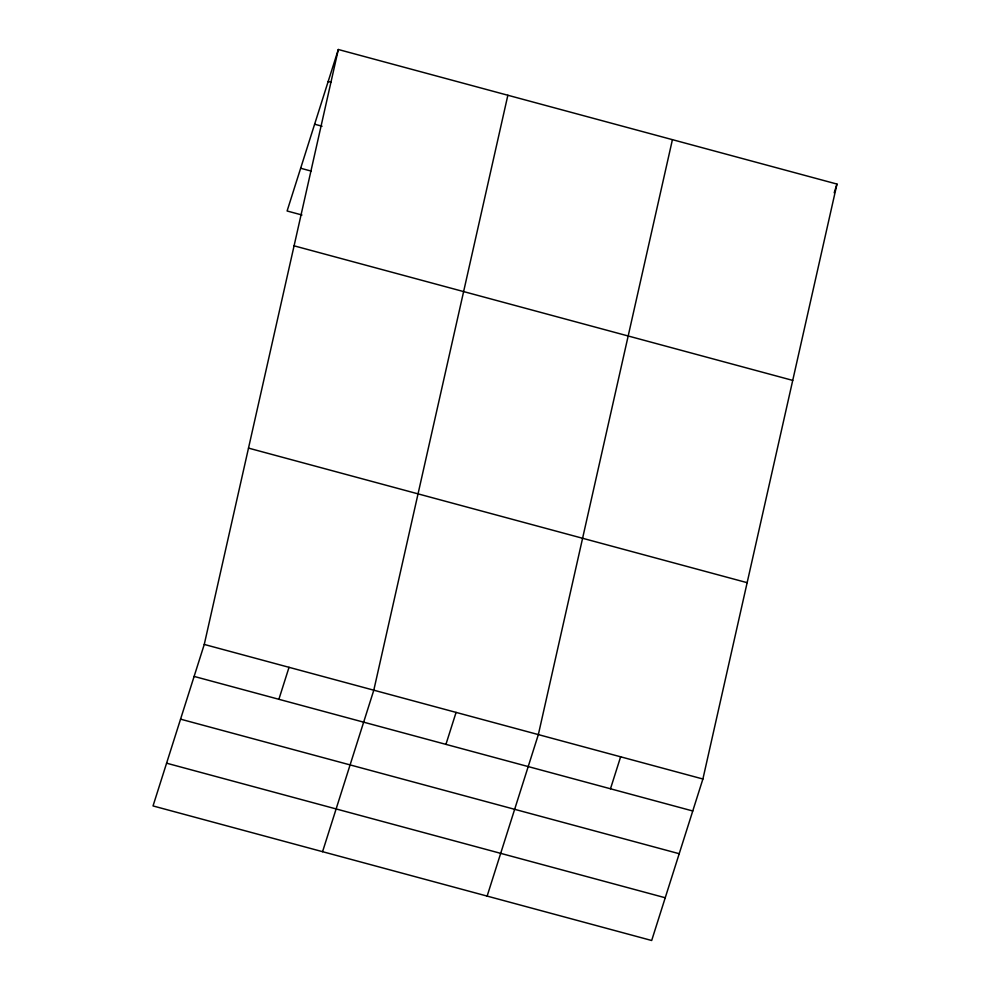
<?xml version="1.0" encoding="UTF-8"?>
<svg xmlns="http://www.w3.org/2000/svg" width="990" height="990" viewBox="0 0 990 990"><rect width="100%" height="100%" fill="white"/><g stroke="black" fill="none" stroke-linecap="round" stroke-linejoin="round"><path stroke-width="1.49" d="M204.262 644.441L338.32 49.5L836.971 184.066L702.9 779.006L651.68 940.5L153.029 805.934L204.262 644.441L702.9 779.006M507.858 95.25L373.799 690.191L322.567 851.685M672.42 139.664L538.35 734.592L487.13 896.099M338.32 49.5L287.1 210.994L301.962 215.003M278.883 699.287L289.031 667.31M445.933 744.369L456.081 712.392M610.484 788.77L620.631 756.805M834.199 192.79L836.971 184.066M328.185 81.477L331.155 82.281M314.622 124.22L322.059 126.225M300.651 168.251L311.058 171.06M294.079 245.829L792.73 380.395M248.502 448.111L747.141 582.677M194.114 676.418L692.765 810.983M180.564 719.161L679.202 853.714M166.592 763.191L665.231 897.757"/></g></svg>
